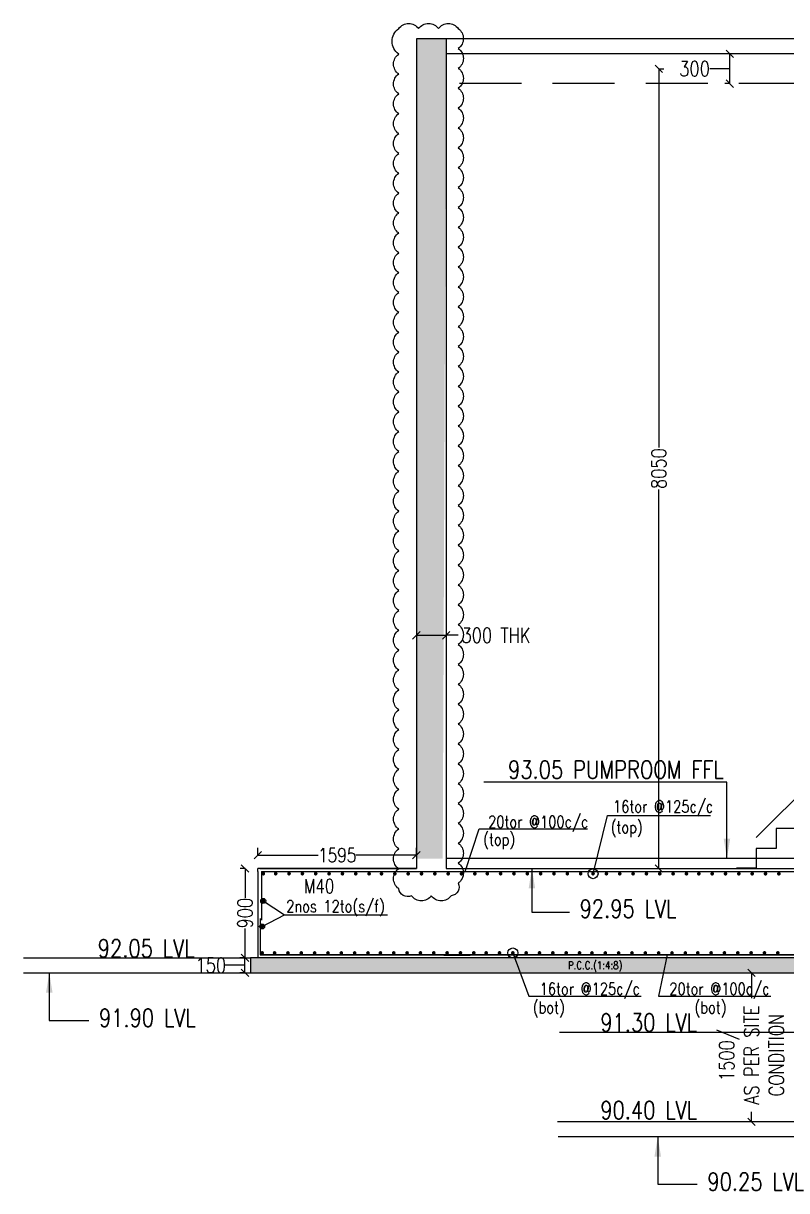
# Model space of a CAD drawing. Header units: millimetres. Extents: x -586673698 to -573385747, y -389867798 to -389752240.
# Drawn here: x -586568776 to -586561095, y -389859036 to -389847286 of the extents above; entities that cross this region are included whole.
import ezdxf
from ezdxf.enums import TextEntityAlignment as Align

# ---------------------------------------------------------------- set-up
doc = ezdxf.new("R2010")
doc.units = ezdxf.units.MM
doc.header["$LTSCALE"] = 100
doc.linetypes.add('( Hidden )', pattern=[0.375, 0.25, -0.125])
for name, color, linetype, lineweight in [('dim', 11, 'Continuous', 13), ('FOOTING', 6, 'Continuous', 13), ('REIN', 1, 'Continuous', 20)]:
    doc.layers.add(name, color=color, linetype=linetype, lineweight=lineweight)
for name, color, linetype in [('DT-PL-SHAFT', 230, 'Continuous'), ('Layer1', 7, 'Continuous'), ('text', 7, 'Continuous')]:
    doc.layers.add(name, color=color, linetype=linetype)
doc.styles.add('Arial', font='arial.ttf')
doc.styles.add('combine', font='romanc.shx', dxfattribs={"width": 0.8})
doc.styles.add('DIM', font='romanc.shx', dxfattribs={"width": 0.8})
doc.styles.add('simplex-0.8', font='simplex.shx', dxfattribs={"width": 0.8})
doc.styles.add('TIMESNEWROMAN', font='times.ttf')
doc.dimstyles.new('75 ISO', dxfattribs={"dimtxt": 100, "dimasz": 75, "dimexe": 75, "dimexo": 0.7, "dimgap": 0.4, "dimtad": 0, "dimtoh": 1, "dimdec": 0, "dimdsep": 46, "dimtxsty": 'combine', "dimblk": 'OBLIQUE', "dimcen": 0, "dimclrd": 11, "dimclre": 2, "dimclrt": 4, "dimadec": 1, "dimazin": 2, "dimtfac": 1, "dimtdec": 0, "dimtmove": 2, "dimatfit": 3, "dimldrblk": 'OBLIQUE', "dimfxl": 0, "dimtolj": 1, "dimtzin": 0, "dimlwd": -1, "dimlwe": -1, "dimarcsym": 0})
doc.dimstyles.new('FOOTINF DIM', dxfattribs={"dimtxt": 250, "dimasz": 40, "dimexe": 50, "dimexo": 80, "dimgap": 35, "dimtad": 1, "dimtoh": 1, "dimdec": 0, "dimzin": 1, "dimdsep": 46, "dimtxsty": 'TIMESNEWROMAN', "dimblk": 'TICK', "dimcen": 2, "dimclrd": 7, "dimclre": 250, "dimclrt": 32, "dimadec": 1, "dimazin": 0, "dimtfac": 1, "dimtdec": 0, "dimtix": 1, "dimtmove": 1, "dimatfit": 3, "dimfxl": 0, "dimlwd": -1, "dimlwe": -1, "dimarcsym": 0})
doc.dimstyles.get("Standard").update_dxf_attribs({"dimtxt": 0.18, "dimasz": 0.18, "dimexe": 0.18, "dimexo": 0.0625, "dimgap": 0.09, "dimtad": 0, "dimtih": 1, "dimtoh": 1, "dimdec": 4, "dimzin": 0, "dimdsep": 46, "dimtxsty": 'Standard', "dimcen": 0.09, "dimadec": 0, "dimazin": 0, "dimtfac": 1, "dimtdec": 4, "dimtofl": 0, "dimtmove": 0, "dimatfit": 3, "dimfxl": 0, "dimtolj": 1, "dimtzin": 0, "dimarcsym": 0})
doc.dimstyles.new('V Mts', dxfattribs={"dimtxt": 150, "dimasz": 75, "dimexe": 0.1, "dimexo": 0, "dimgap": 0.01, "dimtad": 1, "dimdec": 0, "dimzin": 3, "dimdsep": 46, "dimtxsty": 'Arial', "dimsah": 1, "dimcen": 0.09375, "dimdle": 0.01, "dimclrd": 8, "dimclre": 8, "dimclrt": 256, "dimadec": 0, "dimazin": 0, "dimtfac": 0.7, "dimtdec": 3, "dimtofl": 0, "dimtmove": 2, "dimatfit": 3, "dimfxl": 0, "dimfrac": 1, "dimtolj": 1, "dimtzin": 0, "dimarcsym": 0})

# ---------------------------------------------------------------- blocks, each defined once
blk = doc.blocks.new('_Oblique')
at = {"color": 0, "linetype": 'ByBlock', "lineweight": -2}
blk.add_line((-0.5, -0.5), (0.5, 0.5), dxfattribs=at)
blk = doc.blocks.new('*D639')
at = {"layer": 'Defpoints', "color": 0, "transparency": 16777216}
for p in [(-586564821, -389853390, 3), (-586564521, -389853390, 3), (-586564521, -389853446)]:
    blk.add_point(p, dxfattribs=at)
at = {"layer": 'dim', "color": 2, "transparency": 16777216}
for p, q in [((-586564821, -389853446), (-586564821, -389853496)), ((-586564521, -389853446), (-586564521, -389853496))]:
    blk.add_line(p, q, dxfattribs=at)
at = {"layer": 'dim', "color": 11, "transparency": 16777216}
for p in [(-586564821, -389853446), (-586564401, -389853446)]:
    blk.add_line(p, (-586564521, -389853446), dxfattribs=at)
at = {"layer": 'dim', "color": 11, "transparency": 16777216, "xscale": 75, "yscale": 75, "zscale": 75, "rotation": 180}
blk.add_blockref('_Oblique', (-586564821, -389853446), dxfattribs=at)
at = {"layer": 'dim', "color": 11, "transparency": 16777216, "xscale": 75, "yscale": 75, "zscale": 75}
blk.add_blockref('_Oblique', (-586564521, -389853446), dxfattribs=at)
at = {"layer": 'dim', "color": 4, "transparency": 16777216, "insert": (-586564020, -389853446), "char_height": 150, "attachment_point": 5, "style": 'simplex-0.8'}
blk.add_mtext('\\A1;300 THK', dxfattribs=at)
blk = doc.blocks.new('*D640')
at = {"layer": 'Defpoints', "color": 0, "transparency": 16777216}
for p in [(-586566416, -389855793, -7), (-586566545, -389856693), (-586566416, -389856693, -18)]:
    blk.add_point(p, dxfattribs=at)
at = {"layer": 'dim', "color": 2, "transparency": 16777216}
for p, q in [((-586566545, -389855793), (-586566595, -389855793)), ((-586566545, -389856693), (-586566595, -389856693))]:
    blk.add_line(p, q, dxfattribs=at)
at = {"layer": 'dim', "color": 11, "transparency": 16777216}
for p, q in [((-586566545, -389855793), (-586566545, -389856089)), ((-586566545, -389856693), (-586566545, -389856398))]:
    blk.add_line(p, q, dxfattribs=at)
at = {"layer": 'dim', "color": 11, "transparency": 16777216, "xscale": 75, "yscale": 75, "zscale": 75}
for p, rotation in [((-586566545, -389855793), 90), ((-586566545, -389856693), 270)]:
    blk.add_blockref('_Oblique', p, dxfattribs=dict(at, rotation=rotation))
at = {"layer": 'dim', "color": 4, "transparency": 16777216, "insert": (-586566545, -389856243), "char_height": 150, "attachment_point": 5, "rotation": 90, "style": 'simplex-0.8'}
blk.add_mtext('\\A1;\\A1;900', dxfattribs=at)
blk = doc.blocks.new('*D641')
at = {"layer": 'Defpoints', "color": 0, "transparency": 16777216}
for p in [(-586566546, -389856693), (-586565515, -389856693, 1293), (-586565515, -389856843, 1293)]:
    blk.add_point(p, dxfattribs=at)
at = {"layer": 'dim', "color": 11, "transparency": 16777216}
for p, q in [((-586566746, -389856768), (-586566747, -389856768)), ((-586566546, -389856768), (-586566746, -389856768)), ((-586566546, -389856843), (-586566546, -389856693))]:
    blk.add_line(p, q, dxfattribs=at)
at = {"layer": 'dim', "color": 2, "transparency": 16777216}
for p, q in [((-586566563, -389856693), (-586566596, -389856693)), ((-586566563, -389856843), (-586566596, -389856843))]:
    blk.add_line(p, q, dxfattribs=at)
at = {"layer": 'dim', "color": 11, "transparency": 16777216, "xscale": 75, "yscale": 75, "zscale": 75}
for p, rotation in [((-586566546, -389856693), 90), ((-586566546, -389856843), 270)]:
    blk.add_blockref('_Oblique', p, dxfattribs=dict(at, rotation=rotation))
at = {"layer": 'dim', "color": 4, "transparency": 16777216, "insert": (-586566890, -389856768), "char_height": 150, "attachment_point": 5, "style": 'simplex-0.8'}
blk.add_mtext('\\A1;150', dxfattribs=at)
blk = doc.blocks.new('*D643')
at = {"layer": 'Defpoints', "color": 0, "transparency": 16777216}
for p in [(-586564521, -389847743, 1274), (-586564521, -389855793, 1268), (-586562381, -389855793)]:
    blk.add_point(p, dxfattribs=at)
at = {"layer": 'dim', "color": 11, "transparency": 16777216}
for p, q in [((-586562381, -389847743), (-586562381, -389851556)), ((-586562381, -389855793), (-586562381, -389851980))]:
    blk.add_line(p, q, dxfattribs=at)
at = {"layer": 'dim', "color": 2, "transparency": 16777216}
for p, q in [((-586562375, -389847743), (-586562331, -389847743)), ((-586562375, -389855793), (-586562331, -389855793))]:
    blk.add_line(p, q, dxfattribs=at)
at = {"layer": 'dim', "color": 11, "transparency": 16777216, "xscale": 75, "yscale": 75, "zscale": 75}
for p, rotation in [((-586562381, -389847743), 90), ((-586562381, -389855793), 270)]:
    blk.add_blockref('_Oblique', p, dxfattribs=dict(at, rotation=rotation))
at = {"layer": 'dim', "color": 4, "transparency": 16777216, "insert": (-586562381, -389851768), "char_height": 150, "attachment_point": 5, "rotation": 90, "style": 'simplex-0.8'}
blk.add_mtext('\\A1;8050', dxfattribs=at)
blk = doc.blocks.new('*D644')
at = {"layer": 'Defpoints', "color": 0, "transparency": 16777216}
for p in [(-586561666, -389847593), (-586561659, -389847593, 1267), (-586561666, -389847893)]:
    blk.add_point(p, dxfattribs=at)
at = {"layer": 'dim', "color": 2, "transparency": 16777216}
for p, q in [((-586561714, -389847593), (-586561716, -389847593)), ((-586561666, -389847893), (-586561716, -389847893))]:
    blk.add_line(p, q, dxfattribs=at)
at = {"layer": 'dim', "color": 11, "transparency": 16777216}
for p, q in [((-586561666, -389847893), (-586561666, -389847593)), ((-586561666, -389847743), (-586561867, -389847743)), ((-586561867, -389847743), (-586561867, -389847743))]:
    blk.add_line(p, q, dxfattribs=at)
at = {"layer": 'dim', "color": 11, "transparency": 16777216, "xscale": 75, "yscale": 75, "zscale": 75}
for p, rotation in [((-586561666, -389847593), 90), ((-586561666, -389847893), 270)]:
    blk.add_blockref('_Oblique', p, dxfattribs=dict(at, rotation=rotation))
at = {"layer": 'dim', "color": 4, "transparency": 16777216, "insert": (-586562022, -389847743), "char_height": 150, "attachment_point": 5, "style": 'simplex-0.8'}
blk.add_mtext('\\A1;300', dxfattribs=at)
blk = doc.blocks.new('*D645')
at = {"layer": 'Defpoints', "color": 0, "transparency": 16777216}
for p in [(-586564821, -389855659), (-586564821, -389855704, -3), (-586566416, -389855734, 0)]:
    blk.add_point(p, dxfattribs=at)
at = {"layer": 'dim', "color": 2, "transparency": 16777216}
for p, q in [((-586566416, -389855659), (-586566416, -389855584)), ((-586564821, -389855659), (-586564821, -389855584))]:
    blk.add_line(p, q, dxfattribs=at)
at = {"layer": 'dim', "color": 11, "transparency": 16777216}
for p, q in [((-586566416, -389855659), (-586565808, -389855659)), ((-586564821, -389855659), (-586565429, -389855659))]:
    blk.add_line(p, q, dxfattribs=at)
at = {"layer": 'dim', "color": 11, "transparency": 16777216, "xscale": 75, "yscale": 75, "zscale": 75, "rotation": 180}
blk.add_blockref('_Oblique', (-586566416, -389855659), dxfattribs=at)
at = {"layer": 'dim', "color": 11, "transparency": 16777216, "xscale": 75, "yscale": 75, "zscale": 75}
blk.add_blockref('_Oblique', (-586564821, -389855659), dxfattribs=at)
at = {"layer": 'dim', "color": 4, "transparency": 16777216, "insert": (-586565618, -389855659), "char_height": 140, "attachment_point": 5, "style": 'combine'}
blk.add_mtext('\\A1;1595', dxfattribs=at)
blk = doc.blocks.new('TICK')
at = {"color": 13, "const_width": 0.1}
for points in [[(0, -3), (0, 3)], [(-2.12, -2.12), (2.12, 2.12)], [(-3, 0), (3, 0)]]:
    blk.add_lwpolyline(points, dxfattribs=at)
blk = doc.blocks.new('*U537')
at = {"layer": 'REIN', "lineweight": 13, "const_width": 18.4}
blk.add_lwpolyline([(9, 0, -1), (-9, 0, -1)], format="xyb", close=True, dxfattribs=at)
blk = doc.blocks.new('*D664')
at = {"layer": 'Defpoints', "color": 0, "transparency": 16777216}
for p in [(-586561414, -389856843, 3646), (-586561449, -389858343), (-586561414, -389858343, 3649)]:
    blk.add_point(p, dxfattribs=at)
at = {"layer": 'dim', "color": 2, "transparency": 16777216}
for p, q in [((-586561498, -389856843), (-586561499, -389856843)), ((-586561498, -389858343), (-586561499, -389858343))]:
    blk.add_line(p, q, dxfattribs=at)
at = {"layer": 'dim', "color": 11, "transparency": 16777216}
for p, q in [((-586561449, -389856843), (-586561449, -389857099)), ((-586561449, -389858343), (-586561449, -389858243))]:
    blk.add_line(p, q, dxfattribs=at)
at = {"layer": 'dim', "color": 11, "transparency": 16777216, "xscale": 75, "yscale": 75, "zscale": 75}
for p, rotation in [((-586561449, -389856843), 90), ((-586561449, -389858343), 270)]:
    blk.add_blockref('_Oblique', p, dxfattribs=dict(at, rotation=rotation))
at = {"layer": 'dim', "color": 4, "transparency": 16777216, "insert": (-586561449, -389857671), "char_height": 150, "width": 1774.03, "attachment_point": 5, "rotation": 90, "style": 'simplex-0.8'}
blk.add_mtext('\\A1;1500/\\PAS PER SITE CONDITION', dxfattribs=at)

msp = doc.modelspace()

# ---------------------------------------------------------------- hatches: boundary and pattern name
at = {"layer": 'dim', "lineweight": 5}
h = msp.add_hatch(dxfattribs=at)
h.set_pattern_fill('AR-CONC', color=8, angle=90)
h.set_pattern_definition([(320, (-586564499.61, -389420357.07), (-15.939086, -182.18467), [19.05, -209.55]), (265, (-586564499.6, -389420357.07), (191.056845, 35.24342), [15.24, -167.640584]), (10.451445, (-586564500.94, -389420372.25), (175.11775, -146.94125), [16.19001, -178.090245]), (316.1842, (-586564448.8, -389420357.07), (-42.04233, -271.07904), [28.575, -314.325]), (6.63556, (-586564452.3, -389420379.66), (247.42612, -237.40413), [24.28502, -267.1356]), (261.18415, (-586564448.8, -389420357.07), (247.42612, -237.40413), [22.85997, -251.45973]), (291, (-586564461.51, -389420382.47), (-102.2652, -151.61439), [19.05, -209.55]), (236, (-586564461.5, -389420382.47), (184.18797, -61.80203), [15.24, -167.64]), (341.451445, (-586564470.03, -389420395.1), (81.92277, -213.41642), [16.19001, -178.08994]), (307.5, (-586564499.61, -389420357.07), (84.555039, -3.088603), [0, -165.608, 0, -170.18, 0, -168.275]), (277.5, (-586564499.61, -389420357.07), (100.180575, -66.819663), [0, -97.028, 0, -161.798, 0, -64.135]), (237.5, (-586564499.61, -389420300.43), (-5.728744, -135.590595), [0, -63.5, 0, -198.12, 0, -262.89]), (227.5, (-586564499.61, -389420275.03), (25.42649, -148.12918), [0, -82.55, 0, -131.572, 0, -186.69])])
h.paths.add_polyline_path([(-586564556.1, -389855693.5), (-586564820.9, -389855693.5), (-586564821, -389847443.5), (-586564520.7, -389847443.5)])
h.paths.add_polyline_path([(-586564655.8, -389853512.9), (-586564655.8, -389853512.9), (-586564816.5, -389853512.9), (-586564816.5, -389853512.9), (-586564736.1, -389853512.9)], flags=16)
h = msp.add_hatch(dxfattribs=at)
h.set_pattern_fill('AR-CONC', color=8)
h.set_pattern_definition([(50, (-587107602.52, -389853035.6), (182.18467, -15.939086), [19.05, -209.55]), (355, (-587107602.52, -389853035.6), (-35.24342, 191.056845), [15.24, -167.640584]), (100.451445, (-587107587.34, -389853036.93), (146.941247, 175.11775), [16.19001, -178.090245]), (46.1842, (-587107602.52, -389852984.8), (271.07904, -42.04233), [28.575, -314.325]), (96.63556, (-587107579.93, -389852988.3), (237.40413, 247.42612), [24.28502, -267.13561]), (351.18415, (-587107602.52, -389852984.8), (237.40413, 247.42612), [22.85997, -251.45973]), (21, (-587107577.12, -389852997.5), (151.61439, -102.2652), [19.05, -209.55]), (326, (-587107577.12, -389852997.5), (61.80203, 184.187966), [15.24, -167.64]), (71.451445, (-587107564.49, -389853006.03), (213.41642, 81.92277), [16.19001, -178.08994]), (37.5, (-587107602.524, -389853035.607), (3.088603, 84.555039), [0, -165.608, 0, -170.18, 0, -168.275]), (7.5, (-587107602.52, -389853035.61), (66.819663, 100.180575), [0, -97.028, 0, -161.798, 0, -64.135]), (327.5, (-587107659.166, -389853035.607), (135.590595, -5.728744), [0, -63.5, 0, -198.12, 0, -262.89]), (317.5, (-587107684.57, -389853035.61), (148.129181, 25.42649), [0, -82.55, 0, -131.572, 0, -186.69])])
h.paths.add_polyline_path([(-586555551.3, -389858343.5), (-586555581.6, -389858343.5), (-586559820.7, -389858343.4), (-586559821.1, -389856693.5), (-586561462.6, -389856692.9), (-586563125.1, -389856694.5), (-586566490.7, -389856693.5), (-586566490.7, -389856843.5), (-586559971.1, -389856842), (-586559970.7, -389858493.4), (-586555401.3, -389858493.4), (-586555401.3, -389858343.4)])

# ---------------------------------------------------------------- linework, layer by layer
for p, q in [((-586557201.3, -389855693.4, -1275.9), (-586564520.9, -389855693.4, -1276.4)), ((-586568775.8, -389856693.4, -1275.2), (-586566494.6, -389856693.4, -1275.2)), ((-586568775.8, -389856843.4, -1275.2), (-586566494.6, -389856843.4, -1275.2)), ((-586559220.7, -389857443.4, -1278.3), (-586563379.8, -389857443.4, -1278.3)), ((-586559820.3, -389858343.4, -1272.2), (-586563399.6, -389858343.4, -1272.2)), ((-586559970.7, -389858493.4, -1272.5), (-586563393.2, -389858493.4, -1272.5))]:
    msp.add_line(p, q)
at = {"color": 3}
for p, q in [((-586564820.8, -389855793.4, -1274.5), (-586566415.7, -389855793.4, -1268.9)), ((-586566415.7, -389855823.5, -1257.5), (-586566415.7, -389855793.4, -1268.9)), ((-586566490.7, -389856693.5, -1268.9), (-586566490.7, -389856779.7, -1268.9)), ((-586566490.7, -389856843.5, -1268.9), (-586559971.1, -389856842, -1272.4))]:
    msp.add_line(p, q, dxfattribs=at)
at = {"color": 1}
msp.add_line((-586566393.2, -389856663.4, -1268.3), (-586559229.8, -389856663.4, -1282.2), dxfattribs=at)
at = {"color": 0, "elevation": -1263.2}
msp.add_lwpolyline([(-586564998.7, -389847338.2, -0.5205671), (-586564798.7, -389847338.2, -0.5205671), (-586564598.7, -389847338.2, -0.5205671), (-586564399.8, -389847339.3, -0.5205671), (-586564399.8, -389847539.3, -0.5205671), (-586564399.8, -389847739.3, -0.5205671), (-586564399.8, -389847939.3, -0.5205671), (-586564399.8, -389848139.3, -0.5205671), (-586564399.8, -389848339.3, -0.5205671), (-586564399.8, -389848539.3, -0.5205671), (-586564399.8, -389848739.3, -0.5205671), (-586564399.8, -389848939.3, -0.5205671), (-586564399.8, -389849139.3, -0.5205671), (-586564399.8, -389849339.3, -0.5205671), (-586564399.8, -389849539.3, -0.5205671), (-586564399.8, -389849739.3, -0.5205671), (-586564399.8, -389849939.3, -0.5205671), (-586564399.8, -389850139.3, -0.5205671), (-586564399.8, -389850339.3, -0.5205671), (-586564399.8, -389850539.3, -0.5205671), (-586564399.8, -389850739.3, -0.5205671), (-586564399.8, -389850939.3, -0.5205671), (-586564399.8, -389851139.3, -0.5205671), (-586564399.8, -389851339.3, -0.5205671), (-586564399.8, -389851539.3, -0.5205671), (-586564399.8, -389851739.3, -0.5205671), (-586564399.8, -389851939.3, -0.5205671), (-586564399.8, -389852139.3, -0.5205671), (-586564399.8, -389852339.3, -0.5205671), (-586564399.8, -389852539.3, -0.5205671), (-586564399.8, -389852739.3, -0.5205671), (-586564399.8, -389852939.3, -0.5205671), (-586564399.8, -389853139.3, -0.5205671), (-586564399.8, -389853339.3, -0.5205671), (-586564399.8, -389853539.3, -0.5205671), (-586564399.8, -389853739.3, -0.5205671), (-586564399.8, -389853939.3, -0.5205671), (-586564399.8, -389854139.3, -0.5205671), (-586564399.8, -389854339.3, -0.5205671), (-586564399.8, -389854539.3, -0.5205671), (-586564399.8, -389854739.3, -0.5205671), (-586564399.8, -389854939.3, -0.5205671), (-586564399.8, -389855139.3, -0.5205671), (-586564399.8, -389855339.3, -0.5205671), (-586564399.8, -389855539.3, -0.5205671), (-586564399.8, -389855739.3, -0.5205671), (-586564399.8, -389855939.3, -0.5205671), (-586564471, -389856068.1, -0.5205671), (-586564671, -389856068.1, -0.5205671), (-586564871, -389856068.1, -0.5205671), (-586564998.7, -389855995.8, -0.5205671), (-586564998.7, -389855795.8, -0.5205671), (-586564998.7, -389855595.8, -0.5205671), (-586564998.7, -389855395.8, -0.5205671), (-586564998.7, -389855195.8, -0.5205671), (-586564998.7, -389854995.8, -0.5205671), (-586564998.7, -389854795.8, -0.5205671), (-586564998.7, -389854595.8, -0.5205671), (-586564998.7, -389854395.8, -0.5205671), (-586564998.7, -389854195.8, -0.5205671), (-586564998.7, -389853995.8, -0.5205671), (-586564998.7, -389853795.8, -0.5205671), (-586564998.7, -389853595.8, -0.5205671), (-586564998.7, -389853395.8, -0.5205671), (-586564998.7, -389853195.8, -0.5205671), (-586564998.7, -389852995.8, -0.5205671), (-586564998.7, -389852795.8, -0.5205671), (-586564998.7, -389852595.8, -0.5205671), (-586564998.7, -389852395.8, -0.5205671), (-586564998.7, -389852195.8, -0.5205671), (-586564998.7, -389851995.8, -0.5205671), (-586564998.7, -389851795.8, -0.5205671), (-586564998.7, -389851595.8, -0.5205671), (-586564998.7, -389851395.8, -0.5205671), (-586564998.7, -389851195.8, -0.5205671), (-586564998.7, -389850995.8, -0.5205671), (-586564998.7, -389850795.8, -0.5205671), (-586564998.7, -389850595.8, -0.5205671), (-586564998.7, -389850395.8, -0.5205671), (-586564998.7, -389850195.8, -0.5205671), (-586564998.7, -389849995.8, -0.5205671), (-586564998.7, -389849795.8, -0.5205671), (-586564998.7, -389849595.8, -0.5205671), (-586564998.7, -389849395.8, -0.5205671), (-586564998.7, -389849195.8, -0.5205671), (-586564998.7, -389848995.8, -0.5205671), (-586564998.7, -389848795.8, -0.5205671), (-586564998.7, -389848595.8, -0.5205671), (-586564998.7, -389848395.8, -0.5205671), (-586564998.7, -389848195.8, -0.5205671), (-586564998.7, -389847995.8, -0.5205671), (-586564998.7, -389847795.8, -0.5205671), (-586564998.7, -389847595.8, -0.5205671)], format="xyb", close=True, dxfattribs=at)
at = {"color": 11, "lineweight": 5, "elevation": -1265.2}
msp.add_lwpolyline([(-586562385.7, -389857079.4), (-586562385.7, -389857079.4), (-586561255.3, -389857079.4)], dxfattribs=at)
at = {"layer": 'DT-PL-SHAFT', "color": 3, "linetype": '( Hidden )', "lineweight": 15, "ltscale": 25, "elevation": -1279.4}
msp.add_lwpolyline([(-586557201, -389847893), (-586564520.9, -389847893)], dxfattribs=at)
at = {"layer": 'DT-PL-SHAFT', "color": 4, "lineweight": 13, "ltscale": 5, "elevation": -1341.4}
msp.add_lwpolyline([(-586561001.5, -389855390.7), (-586561201.5, -389855390.7), (-586561201.5, -389855590.7), (-586561401.5, -389855590.7), (-586561401.5, -389855790.7), (-586561601.5, -389855790.7)], dxfattribs=at)
at = {"layer": 'FOOTING', "color": 3, "linetype": 'Continuous', "lineweight": 9, "ltscale": 0.8}
for p, q in [((-586564820.9, -389847443.5, -1275.5), (-586564820.9, -389855793.4, -1262.7)), ((-586564520.9, -389847443.5, -1272.5), (-586564520.9, -389855793.4, -1276.3)), ((-586566415.7, -389855823.5, -1271.5), (-586566415.7, -389856693.5, -1286)), ((-586559821.1, -389856693.5, -1279.3), (-586566490.7, -389856693.5, -1287.6)), ((-586566490.7, -389856723.5, -1268.9), (-586566490.7, -389856843.4, -1279.7))]:
    msp.add_line(p, q, dxfattribs=at)
for points, elevation in [([(-586556901, -389847443.1), (-586564820.9, -389847443)], -1279.4), ([(-586557201, -389847593), (-586564520.9, -389847593)], -1279.4), ([(-586566396, -389855793.4), (-586564820.9, -389855793.4)], -1276.3), ([(-586564520.9, -389855793.4), (-586557221.2, -389855793.4)], -1276.3), ([(-586564501.1, -389855793.4), (-586557201.3, -389855793.4)], -1276.3)]:
    msp.add_lwpolyline(points, dxfattribs=dict(at, elevation=elevation))
at = {"layer": 'REIN', "lineweight": 13}
for p, q in [((-586564795.9, -389847443.5, -1280.2), (-586564795.9, -389847443.5, -1280.2)), ((-586566380.8, -389855823.4, -1276.3), (-586566380.8, -389856312, -1272.5)), ((-586566393.2, -389856295.6, -1278.5), (-586566393.2, -389856663.4, -1268.3)), ((-586559229.8, -389856663.4, -1279.3), (-586566373.4, -389856663.4, -1287.4)), ((-586564545.9, -389856664.7, -1278.5), (-586564281.4, -389856664.7, -1278.5))]:
    msp.add_line(p, q, dxfattribs=at)
at = {"layer": 'REIN', "lineweight": 13, "elevation": -1276.3}
for points in [[(-586566380.8, -389855823.4), (-586556938.7, -389855823.4)], [(-586566361, -389855823.4), (-586555563.4, -389855823.4)]]:
    msp.add_lwpolyline(points, dxfattribs=at)
at = {"layer": 'REIN', "lineweight": 13, "const_width": 18.4}
for points, elevation in [([(-586566371.6, -389856119.9, 1), (-586566353.2, -389856119.9, 1)], -1274), ([(-586566382.6, -389856376.7, 1), (-586566364.2, -389856376.7, 1)], -1274.8)]:
    msp.add_lwpolyline(points, format="xyb", close=True, dxfattribs=dict(at, elevation=elevation))

# ---------------------------------------------------------------- block references
at = {"layer": 'Layer1', "color": 0, "linetype": 'ByBlock', "lineweight": -2, "extrusion": (0, 0, -1), "zscale": -1}
for p in [(586566361.4, -389855846.1, 1271), (586566236.4, -389855846.1, 1271), (586566102.2, -389855846.1, 1271), (586565968, -389855846.1, 1271), (586565833.8, -389855846.1, 1271), (586565699.6, -389855846.1, 1271), (586565565.4, -389855846.1, 1271), (586565431.2, -389855846.1, 1271), (586565297, -389855846.1, 1271), (586565172, -389855846.1, 1271), (586565037.8, -389855846.1, 1271), (586564903.6, -389855846.1, 1271), (586564769.4, -389855846.1, 1271), (586564635.2, -389855846.1, 1271), (586564501, -389855846.1, 1271), (586564366.8, -389855846.1, 1271), (586564232.6, -389855846.1, 1271), (586564107.6, -389855846.1, 1271), (586563973.4, -389855846.1, 1271), (586563839.2, -389855846.1, 1271), (586563705, -389855846.1, 1271), (586563570.8, -389855846.1, 1271), (586563436.6, -389855846.1, 1271), (586563302.4, -389855846.1, 1271), (586563168.2, -389855846.1, 1271), (586563043.2, -389855846.1, 1271), (586562909, -389855846.1, 1271), (586562774.8, -389855846.1, 1271), (586562640.6, -389855846.1, 1271), (586562506.4, -389855846.1, 1271), (586562372.2, -389855846.1, 1271), (586562238, -389855846.1, 1271), (586562103.8, -389855846.1, 1271), (586561978.8, -389855846.1, 1271), (586561844.6, -389855846.1, 1271), (586561710.4, -389855846.1, 1271), (586561576.2, -389855846.1, 1271), (586561442, -389855846.1, 1271), (586561307.8, -389855846.1, 1271), (586561173.6, -389855846.1, 1271), (586566372.6, -389856643.2, 1271), (586566247.6, -389856643.2, 1271), (586566113.4, -389856643.2, 1271), (586565979.2, -389856643.2, 1271), (586565845, -389856643.2, 1271), (586565710.8, -389856643.2, 1271), (586565576.6, -389856643.2, 1271), (586565442.4, -389856643.2, 1271), (586565308.2, -389856643.2, 1271), (586565183.2, -389856643.2, 1271), (586565049, -389856643.2, 1271), (586564914.8, -389856643.2, 1271), (586564780.6, -389856643.2, 1271), (586564646.4, -389856643.2, 1271), (586564512.2, -389856643.2, 1271), (586564378, -389856643.2, 1271), (586564243.8, -389856643.2, 1271), (586564118.8, -389856643.2, 1271), (586563984.6, -389856643.2, 1271), (586563850.4, -389856643.2, 1271), (586563716.2, -389856643.2, 1271), (586563582, -389856643.2, 1271), (586563447.8, -389856643.2, 1271), (586563313.6, -389856643.2, 1271), (586563179.4, -389856643.2, 1271), (586563054.4, -389856643.2, 1271), (586562920.2, -389856643.2, 1271), (586562786, -389856643.2, 1271), (586562651.8, -389856643.2, 1271), (586562517.6, -389856643.2, 1271), (586562383.4, -389856643.2, 1271), (586562249.2, -389856643.2, 1271), (586562115, -389856643.2, 1271), (586561990, -389856643.2, 1271), (586561855.8, -389856643.2, 1271), (586561721.6, -389856643.2, 1271), (586561587.4, -389856643.2, 1271), (586561453.2, -389856643.2, 1271), (586561319, -389856643.2, 1271), (586561184.8, -389856643.2, 1271)]:
    msp.add_blockref('*U537', p, dxfattribs=at)

# ---------------------------------------------------------------- texts
at = {"layer": 'Layer1', "color": 6, "style": 'simplex-0.8', "width": 0.8}
for s, p in [('93.05 PUMPROOM FFL', (-586561726.6, -389854942.4, -661.1)), ('92.95 LVL', (-586562203.9, -389856342.4, -146.6)), ('92.05 LVL', (-586567051.9, -389856741.5, -159.2)), ('91.90 LVL', (-586567040.6, -389857440.2, -159.2)), ('91.30 LVL', (-586561995.7, -389857488.1, -4927.2)), ('90.40 LVL', (-586561995.7, -389858369.3, -4921.1)), ('90.25 LVL', (-586560918.1, -389859090.2, -156.5))]:
    msp.add_text(s, height=179.99, dxfattribs=at).set_placement(p, align=Align.BOTTOM_RIGHT)
at = {"layer": 'text', "color": 4, "style": 'simplex-0.8', "width": 0.8}
for s, height, p in [('16tor @125c/c', 119.993, (-586561834.5, -389855265.8, -2541.5)), ('20tor @100c/c', 119.993, (-586563091, -389855419, -1247.4)), ('(top)', 119.99, (-586562544.5, -389855473.7, -2541.5)), ('(top)', 119.99, (-586563827.2, -389855596.5, -1247.4)), ('2nos 12to(s/f)', 119.993, (-586565139.4, -389856269.7, -1266.4)), ('16tor @125c/c', 119.993, (-586562571.9, -389857100.1, -1265.4)), ('20tor @100c/c', 119.993, (-586561268.1, -389857100.1, -1265.4)), ('(bot)', 119.99, (-586563328.5, -389857287.7, -1265.4)), ('(bot)', 119.99, (-586561700.6, -389857287.7, -1265.4))]:
    msp.add_text(s, height=height, dxfattribs=at).set_placement(p, align=Align.BOTTOM_RIGHT)
at = {"layer": 'text', "ltscale": 0.5, "style": 'DIM', "width": 0.8}
msp.add_text('M40', height=140, dxfattribs=at).set_placement((-586565800.2, -389855901.3, -1249), align=Align.TOP_CENTER)
at = {"layer": 'text', "style": 'simplex-0.8', "width": 0.8}
msp.add_text('P.C.C.(1:4:8)', height=79.361, dxfattribs=at).set_placement((-586563022.2, -389856767.7, -1291.7), align=Align.MIDDLE_CENTER)

# ---------------------------------------------------------------- dimensions: what is measured, and where the dimension line sits
at = {"layer": 'dim'}
for base, p1, p2, picture, middle in [((-586561666.5, -389847593, -2546.5), (-586561666.5, -389847893, -2546.5), (-586561658.6, -389847593, -1279.4), '*D644', (-586561867.9, -389847743, -2546.5)), ((-586562380.8499, -389855793.3967, -2542.657), (-586564520.8873, -389847742.9222, -1268.7237), (-586564520.9112, -389855793.3967, -1274.5612), '*D643', (-586562380.8499, -389851768.1594, -2542.657)), ((-586566545.8, -389856693.5, -2581.9), (-586565515.2, -389856843.2, -1289.3), (-586565515.2, -389856693.5, -1289.3), '*D641', (-586566747.2, -389856768.3, -2581.9))]:
    dim = msp.add_linear_dim(base=base, p1=p1, p2=p2, angle=90, dimstyle='75 ISO', override={"dimtxt": 150, "dimexe": 50, "dimtxsty": 'simplex-0.8', "dimtmove": 1}, dxfattribs=at)
    dim.commit()
    dim.dimension.update_dxf_attribs({"geometry": picture, "text_midpoint": middle})
dim = msp.add_linear_dim(base=(-586564520.9, -389853446.2, -1278.4), p1=(-586564820.9, -389853389.8, -1275.6), p2=(-586564520.9, -389853389.8, -1275.6), text='<> THK', dimstyle='75 ISO', override={"dimtxt": 150, "dimexe": 50, "dimtxsty": 'simplex-0.8', "dimtmove": 1, "dimfxl": 0.7, "dimfxlon": 1}, dxfattribs=at)
dim.commit()
dim.dimension.update_dxf_attribs({"geometry": '*D639', "text_midpoint": (-586564020.5, -389853446.2, -1278.4), "dimtype": 160})
dim = msp.add_linear_dim(base=(-586564820.9, -389855658.7, -1271.7), p1=(-586566415.7, -389855733.8, -1271.5), p2=(-586564820.9, -389855703.8, -1274.5), dimstyle='75 ISO', override={"dimtxt": 140}, dxfattribs=at)
dim.commit()
dim.dimension.update_dxf_attribs({"geometry": '*D645', "text_midpoint": (-586565618.3, -389855658.7, -1271.7)})
dim = msp.add_linear_dim(base=(-586566545.3, -389856693.5, -1268.2), p1=(-586566415.7, -389855793.4, -1275.5), p2=(-586566415.7, -389856693.5, -1286), angle=90, text='\\A1;900', dimstyle='75 ISO', override={"dimtxt": 150, "dimexe": 50, "dimtxsty": 'simplex-0.8', "dimtmove": 1}, dxfattribs=at)
dim.commit()
dim.dimension.update_dxf_attribs({"geometry": '*D640', "text_midpoint": (-586566545.3, -389856243.4, -1268.2)})
dim = msp.add_linear_dim(base=(-586561449, -389858343.4, -4921.1), p1=(-586561414, -389856843.4, -1275.2), p2=(-586561414, -389858343.4, -1272.2), angle=270, text='<>/\\PAS PER SITE CONDITION', dimstyle='75 ISO', override={"dimtxt": 150, "dimexe": 50, "dimtxsty": 'simplex-0.8', "dimtmove": 1}, dxfattribs=at)
dim.commit()
dim.dimension.update_dxf_attribs({"geometry": '*D664', "text_midpoint": (-586561449, -389857671.2, -4921.1), "dimtype": 161})

# ---------------------------------------------------------------- leaders
for points, override in [([(-586561696.1, -389855693.4, -1376.8), (-586561696.1, -389854924.8, -1376.8), (-586564143.5, -389854924.8, -1376.8)], {"dimasz": 200, "dimfxlon": 1}), ([(-586563658.5, -389855793.4, -1276.3), (-586563658.5, -389856233.4, -1276.3), (-586563281.8, -389856233.4, -1276.3)], {"dimasz": 200, "dimfxlon": 1}), ([(-586568514.8, -389856843.4, -1275.2), (-586568514.8, -389857321.8, -1275.2), (-586568118.3, -389857321.8, -1275.2)], {"dimasz": 200, "dimgap": 0.09, "dimtad": 0, "dimfxlon": 1}), ([(-586562392.4, -389858493.4, -1272.5), (-586562392.4, -389858971.8, -1272.5), (-586561995.9, -389858971.8, -1272.5)], {"dimasz": 200, "dimgap": 0.09, "dimtad": 0, "dimfxlon": 1})]:
    msp.add_leader(points, dimstyle='Standard', override=override)
at = {"color": 13, "lineweight": 5}
for points, override in [([(-586563043.2, -389855846.1, -2549.1), (-586562899.6, -389855260.2, -2549.1), (-586561861.4, -389855260.2, -2549.1)], {"dimasz": 100, "dimtad": 0, "dimclrd": 11, "dimldrblk": 'Origin', "dimfxl": 100, "dimfxlon": 1, "dimarcsym": 1}), ([(-586564329.4, -389855823.4, -1254.9), (-586564188.8, -389855395.3, -1254.9), (-586563097.8, -389855395.3, -1254.9)], {"dimasz": 50, "dimtad": 0, "dimclrd": 11, "dimfxl": 100, "dimfxlon": 1, "dimarcsym": 1}), ([(-586566362.4, -389856119.9, -1272.4), (-586566146.6, -389856258.4, -1272.4), (-586565110.8, -389856258.4, -1272.4)], {"dimasz": 50, "dimtad": 0, "dimclrd": 11, "dimldrblk": 'Origin', "dimfxl": 100, "dimfxlon": 1, "dimarcsym": 1}), ([(-586566373.4, -389856376.7, -1273.2), (-586566146.6, -389856258.4, -1273.2)], {"dimasz": 50, "dimtad": 0, "dimclrd": 11, "dimldrblk": 'Origin', "dimfxl": 100, "dimfxlon": 1, "dimarcsym": 1}), ([(-586563850.4, -389856643.2, -1265.2), (-586563689.4, -389857079.4, -1265.2), (-586562559, -389857079.4, -1265.2)], {"dimasz": 100, "dimtad": 0, "dimclrd": 11, "dimldrblk": 'Origin', "dimfxl": 100, "dimfxlon": 1, "dimarcsym": 1}), ([(-586562296.4, -389856661.8, -1261.6), (-586562385.7, -389857079.4, -1261.6)], {"dimasz": 50, "dimtad": 0, "dimclrd": 11, "dimfxl": 100, "dimfxlon": 1, "dimarcsym": 1})]:
    msp.add_leader(points, dimstyle='FOOTINF DIM', override=override, dxfattribs=at)
at = {"layer": 'DT-PL-SHAFT', "color": 1, "lineweight": 13, "ltscale": 5}
msp.add_leader([(-586558401.5, -389852483, -1341.4), (-586561401.5, -389855483, -1341.4)], dimstyle='V Mts', override={"dimasz": 300, "dimtad": 0, "dimclrd": 6}, dxfattribs=at)

doc.saveas('drawing.dxf')
